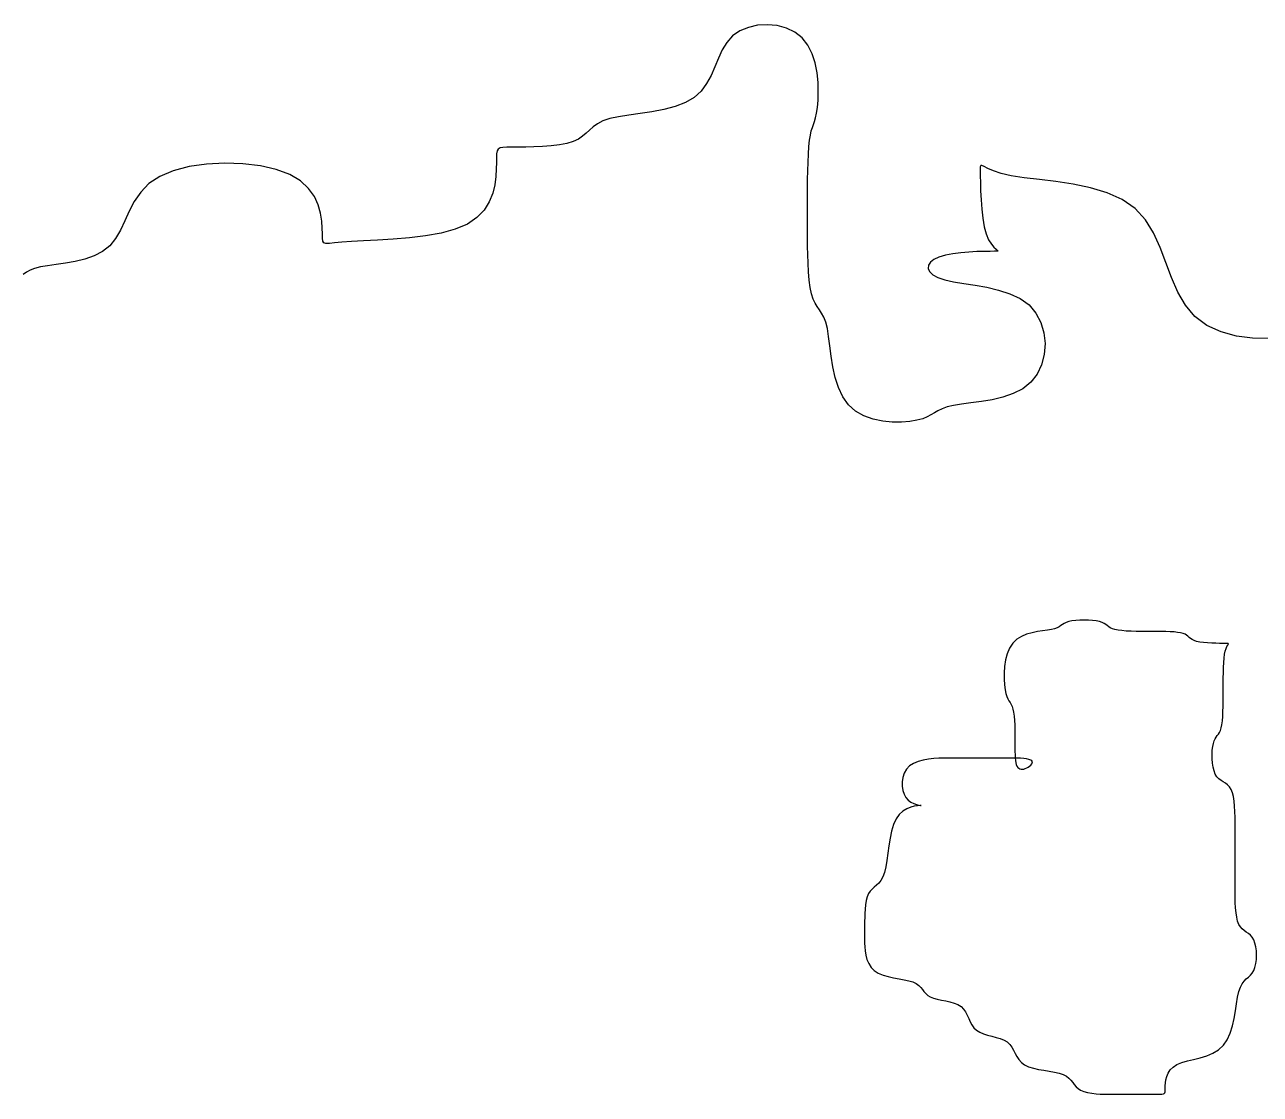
# Model space of a CAD drawing. Header units: inches. Extents: x 7658 to 73799, y 48 to 40262.
# Drawn here: x 49684 to 50217, y 2230 to 2692 of the extents above; entities that cross this region are included whole.
import ezdxf

# ---------------------------------------------------------------- set-up
doc = ezdxf.new("R2010")
doc.units = ezdxf.units.IN

# ---------------------------------------------------------------- blocks, each defined once
blk = doc.blocks.new('A$C041A49A9')
at = {"linetype": 'Continuous'}
for p, q in [((0.85953, 1.64228), (0.85587, 1.64073)), ((0.86354, 1.64318), (0.85953, 1.64228)), ((0.86772, 1.64343), (0.86354, 1.64318)), ((0.87191, 1.64302), (0.86772, 1.64343)), ((0.87592, 1.64193), (0.87191, 1.64302)), ((0.85274, 1.63856), (0.85025, 1.63578)), ((0.85587, 1.64073), (0.85274, 1.63856)), ((0.87957, 1.64016), (0.87592, 1.64193)), ((0.8827, 1.6377), (0.87957, 1.64016)), ((0.88517, 1.63457), (0.8827, 1.6377)), ((0.84827, 1.63254), (0.8466, 1.62899)), ((0.85025, 1.63578), (0.84827, 1.63254)), ((0.88702, 1.63092), (0.88517, 1.63457)), ((0.8466, 1.62899), (0.84505, 1.62528)), ((0.88832, 1.62691), (0.88702, 1.63092)), ((0.88915, 1.62272), (0.88832, 1.62691)), ((0.84342, 1.62158), (0.84153, 1.61802)), ((0.84505, 1.62528), (0.84342, 1.62158)), ((0.88959, 1.61854), (0.88915, 1.62272)), ((0.84153, 1.61802), (0.83917, 1.61478)), ((0.88972, 1.61453), (0.88959, 1.61854)), ((0.83615, 1.61201), (0.83235, 1.60981)), ((0.83917, 1.61478), (0.83615, 1.61201)), ((0.88934, 1.60774), (0.88961, 1.61087)), ((0.88961, 1.61087), (0.88972, 1.61453)), ((0.81286, 1.60512), (0.80799, 1.60444)), ((0.81795, 1.60589), (0.81286, 1.60512)), ((0.82303, 1.60686), (0.81795, 1.60589)), ((0.8279, 1.60813), (0.82303, 1.60686)), ((0.83235, 1.60981), (0.8279, 1.60813)), ((0.88857, 1.60331), (0.88898, 1.60526)), ((0.88898, 1.60526), (0.88934, 1.60774)), ((0.79251, 1.59935), (0.79095, 1.59798)), ((0.79438, 1.60067), (0.79251, 1.59935)), ((0.79672, 1.60188), (0.79438, 1.60067)), ((0.79974, 1.60291), (0.79672, 1.60188)), ((0.80355, 1.60373), (0.79974, 1.60291)), ((0.80799, 1.60444), (0.80355, 1.60373)), ((0.88716, 1.59903), (0.88763, 1.60036)), ((0.88763, 1.60036), (0.88811, 1.60173)), ((0.88811, 1.60173), (0.88857, 1.60331)), ((0.78621, 1.59408), (0.784, 1.59305)), ((0.78798, 1.59528), (0.78621, 1.59408)), ((0.7895, 1.5966), (0.78798, 1.59528)), ((0.79095, 1.59798), (0.7895, 1.5966)), ((0.88593, 1.59362), (0.88628, 1.59582)), ((0.88628, 1.59582), (0.8867, 1.59757)), ((0.8867, 1.59757), (0.88716, 1.59903)), ((0.75117, 1.58896), (0.75092, 1.58778)), ((0.75165, 1.58975), (0.75117, 1.58896)), ((0.75244, 1.59023), (0.75165, 1.58975)), ((0.75362, 1.59048), (0.75244, 1.59023)), ((0.75527, 1.59057), (0.75362, 1.59048)), ((0.75746, 1.59058), (0.75527, 1.59057)), ((0.76023, 1.59059), (0.75746, 1.59058)), ((0.76347, 1.59062), (0.76023, 1.59059)), ((0.76702, 1.59071), (0.76347, 1.59062)), ((0.77073, 1.59089), (0.76702, 1.59071)), ((0.77444, 1.59118), (0.77073, 1.59089)), ((0.77799, 1.59162), (0.77444, 1.59118)), ((0.78123, 1.59223), (0.77799, 1.59162)), ((0.784, 1.59305), (0.78123, 1.59223)), ((0.88543, 1.5876), (0.88565, 1.59084)), ((0.88565, 1.59084), (0.88593, 1.59362)), ((0.63363, 1.5837), (0.62579, 1.58328)), ((0.64147, 1.58345), (0.63363, 1.5837)), ((0.64898, 1.58254), (0.64147, 1.58345)), ((0.75082, 1.58394), (0.75079, 1.58117)), ((0.75083, 1.58613), (0.75082, 1.58394)), ((0.75092, 1.58778), (0.75083, 1.58613)), ((0.88518, 1.58034), (0.88528, 1.58405)), ((0.88528, 1.58405), (0.88543, 1.5876)), ((0.61143, 1.58043), (0.60557, 1.57797)), ((0.61828, 1.5822), (0.61143, 1.58043)), ((0.62579, 1.58328), (0.61828, 1.5822)), ((0.65583, 1.581), (0.64898, 1.58254)), ((0.6617, 1.57882), (0.65583, 1.581)), ((0.66633, 1.57605), (0.6617, 1.57882)), ((0.75079, 1.58117), (0.75062, 1.57793)), ((0.88512, 1.57663), (0.88518, 1.58034)), ((0.95962, 1.58207), (0.9596, 1.58063)), ((0.9596, 1.58063), (0.9596, 1.57831)), ((0.9596, 1.57831), (0.95964, 1.57526)), ((0.9598, 1.58272), (0.95962, 1.58207)), ((0.9603, 1.58273), (0.9598, 1.58272)), ((0.96127, 1.58225), (0.9603, 1.58273)), ((0.96286, 1.58141), (0.96127, 1.58225)), ((0.96524, 1.58037), (0.96286, 1.58141)), ((0.96855, 1.57927), (0.96524, 1.58037)), ((0.97296, 1.57825), (0.96855, 1.57927)), ((0.97855, 1.57742), (0.97296, 1.57825)), ((0.60092, 1.57484), (0.59734, 1.57118)), ((0.60557, 1.57797), (0.60092, 1.57484)), ((0.66981, 1.57282), (0.66633, 1.57605)), ((0.6723, 1.5693), (0.66981, 1.57282)), ((0.75016, 1.57438), (0.74925, 1.57067)), ((0.75062, 1.57793), (0.75016, 1.57438)), ((0.88508, 1.56984), (0.88509, 1.57308)), ((0.88509, 1.57308), (0.88512, 1.57663)), ((0.95964, 1.57526), (0.95973, 1.57169)), ((0.98508, 1.57665), (0.97855, 1.57742)), ((0.99223, 1.57578), (0.98508, 1.57665)), ((0.9997, 1.57464), (0.99223, 1.57578)), ((1.00717, 1.57307), (0.9997, 1.57464)), ((1.01432, 1.57091), (1.00717, 1.57307)), ((0.59734, 1.57118), (0.59456, 1.56717)), ((0.67397, 1.56566), (0.6723, 1.5693)), ((0.74925, 1.57067), (0.74776, 1.56696)), ((0.88507, 1.56707), (0.88508, 1.56984)), ((0.95973, 1.57169), (0.95992, 1.5678)), ((0.95992, 1.5678), (0.96022, 1.5638)), ((1.02085, 1.56798), (1.01432, 1.57091)), ((1.02644, 1.56413), (1.02085, 1.56798)), ((0.59235, 1.56299), (0.59045, 1.55881)), ((0.59456, 1.56717), (0.59235, 1.56299)), ((0.67499, 1.56205), (0.67397, 1.56566)), ((0.67551, 1.55865), (0.67499, 1.56205)), ((0.74554, 1.56341), (0.74243, 1.56017)), ((0.74776, 1.56696), (0.74554, 1.56341)), ((0.88507, 1.56486), (0.88507, 1.56707)), ((0.88507, 1.56313), (0.88507, 1.56486)), ((0.88507, 1.5617), (0.88507, 1.56313)), ((0.96022, 1.5638), (0.96068, 1.55988)), ((1.03088, 1.55925), (1.02644, 1.56413)), ((0.59045, 1.55881), (0.58859, 1.5548)), ((0.6757, 1.55562), (0.67551, 1.55865)), ((0.7383, 1.5574), (0.73307, 1.5552)), ((0.74243, 1.56017), (0.7383, 1.5574)), ((0.88507, 1.56043), (0.88507, 1.5617)), ((0.88507, 1.55916), (0.88507, 1.56043)), ((0.88507, 1.55773), (0.88507, 1.55916)), ((0.88507, 1.556), (0.88507, 1.55773)), ((0.96068, 1.55988), (0.96131, 1.55625)), ((1.03436, 1.55356), (1.03088, 1.55925)), ((0.58859, 1.5548), (0.58654, 1.55114)), ((0.67573, 1.55313), (0.6757, 1.55562)), ((0.67575, 1.55129), (0.67573, 1.55313)), ((0.71327, 1.55148), (0.70628, 1.5509)), ((0.72026, 1.55233), (0.71327, 1.55148)), ((0.72696, 1.55354), (0.72026, 1.55233)), ((0.73307, 1.5552), (0.72696, 1.55354)), ((0.88507, 1.55379), (0.88507, 1.556)), ((0.88508, 1.55102), (0.88507, 1.55379)), ((0.96131, 1.55625), (0.96216, 1.55313)), ((0.96216, 1.55313), (0.96321, 1.55066)), ((1.0372, 1.54732), (1.03436, 1.55356)), ((0.58404, 1.54801), (0.58091, 1.54553)), ((0.58654, 1.55114), (0.58404, 1.54801)), ((0.67592, 1.55006), (0.67575, 1.55129)), ((0.67639, 1.54934), (0.67592, 1.55006)), ((0.67729, 1.54903), (0.67639, 1.54934)), ((0.67878, 1.54902), (0.67729, 1.54903)), ((0.68101, 1.54924), (0.67878, 1.54902)), ((0.68411, 1.54956), (0.68101, 1.54924)), ((0.68824, 1.5499), (0.68411, 1.54956)), ((0.69347, 1.5502), (0.68824, 1.5499)), ((0.69958, 1.5505), (0.69347, 1.5502)), ((0.70628, 1.5509), (0.69958, 1.5505)), ((0.8851, 1.54778), (0.88508, 1.55102)), ((0.88516, 1.54423), (0.8851, 1.54778)), ((0.96321, 1.55066), (0.96437, 1.5488)), ((0.96437, 1.5488), (0.9655, 1.54747)), ((0.9655, 1.54747), (0.96645, 1.54657)), ((0.96645, 1.54657), (0.96709, 1.54603)), ((0.96709, 1.54603), (0.96728, 1.54576)), ((1.03969, 1.5408), (1.0372, 1.54732)), ((0.56906, 1.54125), (0.56488, 1.54052)), ((0.57325, 1.54226), (0.56906, 1.54125)), ((0.57726, 1.54365), (0.57325, 1.54226)), ((0.58091, 1.54553), (0.57726, 1.54365)), ((0.88529, 1.54052), (0.88516, 1.54423)), ((0.93808, 1.54094), (0.93723, 1.53962)), ((0.9396, 1.54214), (0.93808, 1.54094)), ((0.94177, 1.54317), (0.9396, 1.54214)), ((0.94454, 1.54399), (0.94177, 1.54317)), ((0.94775, 1.5446), (0.94454, 1.54399)), ((0.9512, 1.54504), (0.94775, 1.5446)), ((0.95473, 1.54533), (0.9512, 1.54504)), ((0.95813, 1.54551), (0.95473, 1.54533)), ((0.96122, 1.5456), (0.95813, 1.54551)), ((0.96383, 1.54563), (0.96122, 1.5456)), ((0.96576, 1.54564), (0.96383, 1.54563)), ((0.96688, 1.54565), (0.96576, 1.54564)), ((0.96728, 1.54576), (0.96688, 1.54565)), ((1.04213, 1.53429), (1.03969, 1.5408)), ((0.54803, 1.53658), (0.54659, 1.53568)), ((0.54964, 1.53745), (0.54803, 1.53658)), ((0.5516, 1.53823), (0.54964, 1.53745)), ((0.55408, 1.53891), (0.5516, 1.53823)), ((0.55721, 1.53945), (0.55408, 1.53891)), ((0.56087, 1.53995), (0.55721, 1.53945)), ((0.56488, 1.54052), (0.56087, 1.53995)), ((0.88549, 1.53681), (0.88529, 1.54052)), ((0.88579, 1.53326), (0.88549, 1.53681)), ((0.93723, 1.53962), (0.9371, 1.53824)), ((0.9371, 1.53824), (0.93771, 1.53687)), ((0.93771, 1.53687), (0.93908, 1.53555)), ((0.93908, 1.53555), (0.94124, 1.53434)), ((0.88622, 1.53002), (0.88579, 1.53326)), ((0.88678, 1.52724), (0.88622, 1.53002)), ((0.94124, 1.53434), (0.94424, 1.53331)), ((0.94424, 1.53331), (0.94804, 1.53248)), ((0.94804, 1.53248), (0.95249, 1.53176)), ((0.95249, 1.53176), (0.95736, 1.53101)), ((0.95736, 1.53101), (0.96244, 1.53011)), ((0.96244, 1.53011), (0.96752, 1.52894)), ((1.04484, 1.52805), (1.04213, 1.53429)), ((0.88749, 1.52504), (0.88678, 1.52724)), ((0.88833, 1.52328), (0.88749, 1.52504)), ((0.96752, 1.52894), (0.9724, 1.52737)), ((0.9724, 1.52737), (0.97684, 1.52526)), ((0.97684, 1.52526), (0.98064, 1.5225)), ((1.0481, 1.52235), (1.04484, 1.52805)), ((0.88924, 1.52179), (0.88833, 1.52328)), ((0.89019, 1.5204), (0.88924, 1.52179)), ((0.89115, 1.51894), (0.89019, 1.5204)), ((0.98064, 1.5225), (0.98363, 1.51902)), ((1.05223, 1.51748), (1.0481, 1.52235)), ((0.89206, 1.51723), (0.89115, 1.51894)), ((0.89289, 1.51509), (0.89206, 1.51723)), ((0.89361, 1.51236), (0.89289, 1.51509)), ((0.98363, 1.51902), (0.98578, 1.51494)), ((0.98578, 1.51494), (0.98708, 1.51048)), ((1.05742, 1.51364), (1.05223, 1.51748)), ((0.89418, 1.50891), (0.89361, 1.51236)), ((0.89471, 1.50488), (0.89418, 1.50891)), ((0.98708, 1.51048), (0.98757, 1.50581)), ((1.06348, 1.51084), (1.05742, 1.51364)), ((1.07013, 1.50901), (1.06348, 1.51084)), ((1.07707, 1.5081), (1.07013, 1.50901)), ((0.89529, 1.50047), (0.89471, 1.50488)), ((0.98757, 1.50581), (0.98723, 1.50115)), ((1.08401, 1.50805), (1.07707, 1.5081)), ((0.89602, 1.49586), (0.89529, 1.50047)), ((0.98723, 1.50115), (0.98608, 1.49669)), ((0.89703, 1.49125), (0.89602, 1.49586)), ((0.98608, 1.49669), (0.98414, 1.49261)), ((0.89841, 1.48684), (0.89703, 1.49125)), ((0.9814, 1.48913), (0.97792, 1.48637)), ((0.98414, 1.49261), (0.9814, 1.48913)), ((0.90026, 1.48281), (0.89841, 1.48684)), ((0.90271, 1.47936), (0.90026, 1.48281)), ((0.96938, 1.48274), (0.96472, 1.48162)), ((0.97384, 1.48428), (0.96938, 1.48274)), ((0.97792, 1.48637), (0.97384, 1.48428)), ((0.9058, 1.47664), (0.90271, 1.47936)), ((0.94133, 1.47685), (0.9398, 1.47595)), ((0.94309, 1.47771), (0.94133, 1.47685)), ((0.94526, 1.4785), (0.94309, 1.47771)), ((0.94803, 1.47917), (0.94526, 1.4785)), ((0.95152, 1.47972), (0.94803, 1.47917)), ((0.95559, 1.48023), (0.95152, 1.47972)), ((0.96006, 1.48083), (0.95559, 1.48023)), ((0.96472, 1.48162), (0.96006, 1.48083)), ((0.90941, 1.47462), (0.9058, 1.47664)), ((0.91337, 1.47321), (0.90941, 1.47462)), ((0.9175, 1.47234), (0.91337, 1.47321)), ((0.92163, 1.47194), (0.9175, 1.47234)), ((0.92559, 1.47192), (0.92163, 1.47194)), ((0.9292, 1.47221), (0.92559, 1.47192)), ((0.93229, 1.47272), (0.9292, 1.47221)), ((0.93475, 1.4734), (0.93229, 1.47272)), ((0.9367, 1.47418), (0.93475, 1.4734)), ((0.93832, 1.47505), (0.9367, 1.47418)), ((0.9398, 1.47595), (0.93832, 1.47505)), ((0.99916, 1.38615), (0.99777, 1.38587)), ((1.00078, 1.38635), (0.99916, 1.38615)), ((1.00256, 1.38647), (1.00078, 1.38635)), ((1.00441, 1.38651), (1.00256, 1.38647)), ((1.00626, 1.38647), (1.00441, 1.38651)), ((1.00804, 1.38635), (1.00626, 1.38647)), ((1.00966, 1.38615), (1.00804, 1.38635)), ((1.01105, 1.38587), (1.00966, 1.38615)), ((0.98194, 1.38108), (0.97961, 1.38042)), ((0.98427, 1.38154), (0.98194, 1.38108)), ((0.9865, 1.38188), (0.98427, 1.38154)), ((0.98854, 1.38216), (0.9865, 1.38188)), ((0.99028, 1.38245), (0.98854, 1.38216)), ((0.99167, 1.38281), (0.99028, 1.38245)), ((0.99275, 1.38323), (0.99167, 1.38281)), ((0.99361, 1.38368), (0.99275, 1.38323)), ((0.99435, 1.38416), (0.99361, 1.38368)), ((0.99505, 1.38464), (0.99435, 1.38416)), ((0.99579, 1.38509), (0.99505, 1.38464)), ((0.99667, 1.38551), (0.99579, 1.38509)), ((0.99777, 1.38587), (0.99667, 1.38551)), ((1.01215, 1.38551), (1.01105, 1.38587)), ((1.01302, 1.38509), (1.01215, 1.38551)), ((1.01373, 1.38464), (1.01302, 1.38509)), ((1.01437, 1.38416), (1.01373, 1.38464)), ((1.015, 1.38368), (1.01437, 1.38416)), ((1.01571, 1.38323), (1.015, 1.38368)), ((1.01658, 1.38281), (1.01571, 1.38323)), ((1.01768, 1.38245), (1.01658, 1.38281)), ((1.01908, 1.38217), (1.01768, 1.38245)), ((1.02073, 1.38196), (1.01908, 1.38217)), ((1.0226, 1.38181), (1.02073, 1.38196)), ((1.02464, 1.38171), (1.0226, 1.38181)), ((1.0268, 1.38164), (1.02464, 1.38171)), ((1.02903, 1.38161), (1.0268, 1.38164)), ((1.03129, 1.3816), (1.02903, 1.38161)), ((1.03352, 1.3816), (1.03129, 1.3816)), ((1.03568, 1.3816), (1.03352, 1.3816)), ((1.03776, 1.38159), (1.03568, 1.3816)), ((1.03972, 1.38155), (1.03776, 1.38159)), ((1.04154, 1.38149), (1.03972, 1.38155)), ((1.04321, 1.38139), (1.04154, 1.38149)), ((1.0447, 1.38124), (1.04321, 1.38139)), ((1.046, 1.38103), (1.0447, 1.38124)), ((1.04708, 1.38075), (1.046, 1.38103)), ((1.04793, 1.38039), (1.04708, 1.38075)), ((0.9736, 1.37657), (0.97222, 1.37447)), ((0.97534, 1.37823), (0.9736, 1.37657)), ((0.97738, 1.37949), (0.97534, 1.37823)), ((0.97961, 1.38042), (0.97738, 1.37949)), ((1.04861, 1.37997), (1.04793, 1.38039)), ((1.04919, 1.37952), (1.04861, 1.37997)), ((1.04973, 1.37904), (1.04919, 1.37952)), ((1.05031, 1.37856), (1.04973, 1.37904)), ((1.051, 1.37811), (1.05031, 1.37856)), ((1.05185, 1.37769), (1.051, 1.37811)), ((1.05295, 1.37733), (1.05185, 1.37769)), ((1.05434, 1.37705), (1.05295, 1.37733)), ((1.05595, 1.37684), (1.05434, 1.37705)), ((1.05769, 1.37669), (1.05595, 1.37684)), ((1.05948, 1.37659), (1.05769, 1.37669)), ((1.06124, 1.37652), (1.05948, 1.37659)), ((1.06286, 1.37649), (1.06124, 1.37652)), ((1.06427, 1.37648), (1.06286, 1.37649)), ((1.06538, 1.37648), (1.06427, 1.37648)), ((1.06611, 1.37647), (1.06538, 1.37648)), ((1.066, 1.37508), (1.06634, 1.37567)), ((1.06652, 1.37643), (1.06611, 1.37647)), ((1.06634, 1.37567), (1.06657, 1.37606)), ((1.06665, 1.3763), (1.06652, 1.37643)), ((1.06657, 1.37606), (1.06665, 1.3763)), ((0.9712, 1.37202), (0.97049, 1.36933)), ((0.97222, 1.37447), (0.9712, 1.37202)), ((1.06464, 1.3682), (1.06479, 1.3701)), ((1.06479, 1.3701), (1.065, 1.37177)), ((1.065, 1.37177), (1.06528, 1.37316)), ((1.06528, 1.37316), (1.06563, 1.37426)), ((1.06563, 1.37426), (1.066, 1.37508)), ((0.97005, 1.36652), (0.96985, 1.36372)), ((0.97049, 1.36933), (0.97005, 1.36652)), ((1.06447, 1.36386), (1.06453, 1.36611)), ((1.06453, 1.36611), (1.06464, 1.3682)), ((0.96985, 1.36372), (0.96985, 1.36103)), ((0.96985, 1.36103), (0.97, 1.35857)), ((1.06443, 1.35905), (1.06444, 1.36149)), ((1.06444, 1.36149), (1.06447, 1.36386)), ((0.97, 1.35857), (0.97028, 1.35647)), ((0.97028, 1.35647), (0.97063, 1.35481)), ((0.97063, 1.35481), (0.97105, 1.35352)), ((1.06443, 1.35657), (1.06443, 1.35905)), ((1.06443, 1.35409), (1.06443, 1.35657)), ((0.97105, 1.35352), (0.97151, 1.3525)), ((0.97151, 1.3525), (0.97198, 1.35166)), ((0.97198, 1.35166), (0.97246, 1.3509)), ((0.97246, 1.3509), (0.97292, 1.35013)), ((0.97292, 1.35013), (0.97333, 1.34923)), ((0.97333, 1.34923), (0.97369, 1.34813)), ((1.06432, 1.34703), (1.06438, 1.34928)), ((1.06438, 1.34928), (1.06441, 1.35164)), ((1.06441, 1.35164), (1.06443, 1.35409)), ((0.97369, 1.34813), (0.97397, 1.34674)), ((0.97397, 1.34674), (0.97418, 1.3451)), ((0.97418, 1.3451), (0.97434, 1.34326)), ((1.06407, 1.34303), (1.06422, 1.34493)), ((1.06422, 1.34493), (1.06432, 1.34703)), ((0.97434, 1.34326), (0.97444, 1.34129)), ((0.97444, 1.34129), (0.9745, 1.33924)), ((0.9745, 1.33924), (0.97453, 1.33718)), ((1.0628, 1.338), (1.06322, 1.33887)), ((1.06322, 1.33887), (1.06357, 1.33998)), ((1.06357, 1.33998), (1.06386, 1.34137)), ((1.06386, 1.34137), (1.06407, 1.34303)), ((0.97453, 1.33718), (0.97454, 1.33516)), ((0.97454, 1.33516), (0.97454, 1.33324)), ((0.97454, 1.33324), (0.97455, 1.33147)), ((1.05988, 1.33195), (1.06016, 1.33334)), ((1.06016, 1.33334), (1.06052, 1.33444)), ((1.06052, 1.33444), (1.06093, 1.33531)), ((1.06093, 1.33531), (1.06139, 1.33602)), ((1.06139, 1.33602), (1.06187, 1.33666)), ((1.06187, 1.33666), (1.06234, 1.33729)), ((1.06234, 1.33729), (1.0628, 1.338)), ((0.97455, 1.33147), (0.97456, 1.32986)), ((0.97456, 1.32986), (0.97459, 1.32841)), ((0.97459, 1.32841), (0.97465, 1.32712)), ((1.05961, 1.32855), (1.05969, 1.33033)), ((1.05963, 1.3267), (1.05961, 1.32855)), ((1.05969, 1.33033), (1.05988, 1.33195)), ((0.92779, 1.32215), (0.92681, 1.32048)), ((0.92913, 1.32357), (0.92779, 1.32215)), ((0.93083, 1.3247), (0.92913, 1.32357)), ((0.93282, 1.32555), (0.93083, 1.3247)), ((0.93501, 1.32615), (0.93282, 1.32555)), ((0.93728, 1.32656), (0.93501, 1.32615)), ((0.93956, 1.32681), (0.93728, 1.32656)), ((0.94174, 1.32693), (0.93956, 1.32681)), ((0.94373, 1.32698), (0.94174, 1.32693)), ((0.94544, 1.32699), (0.94373, 1.32698)), ((0.94679, 1.32699), (0.94544, 1.32699)), ((0.94785, 1.32699), (0.94679, 1.32699)), ((0.94869, 1.32699), (0.94785, 1.32699)), ((0.94942, 1.32699), (0.94869, 1.32699)), ((0.95011, 1.32699), (0.94942, 1.32699)), ((0.95085, 1.32699), (0.95011, 1.32699)), ((0.95173, 1.32699), (0.95085, 1.32699)), ((0.95283, 1.32699), (0.95173, 1.32699)), ((0.95422, 1.32699), (0.95283, 1.32699)), ((0.95584, 1.32699), (0.95422, 1.32699)), ((0.95762, 1.32699), (0.95584, 1.32699)), ((0.95947, 1.32699), (0.95762, 1.32699)), ((0.96132, 1.32699), (0.95947, 1.32699)), ((0.9631, 1.32699), (0.96132, 1.32699)), ((0.96472, 1.32699), (0.9631, 1.32699)), ((0.96611, 1.32699), (0.96472, 1.32699)), ((0.96721, 1.32699), (0.96611, 1.32699)), ((0.96806, 1.32699), (0.96721, 1.32699)), ((0.96875, 1.32699), (0.96806, 1.32699)), ((0.96933, 1.32699), (0.96875, 1.32699)), ((0.96987, 1.32699), (0.96933, 1.32699)), ((0.97045, 1.32699), (0.96987, 1.32699)), ((0.97113, 1.32699), (0.97045, 1.32699)), ((0.97198, 1.32699), (0.97113, 1.32699)), ((0.97305, 1.32698), (0.97198, 1.32699)), ((0.97429, 1.32697), (0.97305, 1.32698)), ((0.97563, 1.32694), (0.97429, 1.32697)), ((0.97465, 1.32712), (0.97475, 1.32598)), ((0.97475, 1.32598), (0.9749, 1.32499)), ((0.9749, 1.32499), (0.97512, 1.32416)), ((0.97512, 1.32416), (0.9754, 1.32348)), ((0.9754, 1.32348), (0.97576, 1.32295)), ((0.977, 1.32688), (0.97563, 1.32694)), ((0.97576, 1.32295), (0.97618, 1.32256)), ((0.97618, 1.32256), (0.97667, 1.3223)), ((0.97667, 1.3223), (0.97721, 1.32217)), ((0.97833, 1.32678), (0.977, 1.32688)), ((0.97721, 1.32217), (0.97779, 1.32216)), ((0.97779, 1.32216), (0.9784, 1.32225)), ((0.97954, 1.32663), (0.97833, 1.32678)), ((0.9784, 1.32225), (0.97903, 1.32244)), ((0.97903, 1.32244), (0.97966, 1.32272)), ((0.98058, 1.32641), (0.97954, 1.32663)), ((0.97966, 1.32272), (0.9803, 1.32308)), ((0.9803, 1.32308), (0.98089, 1.32349)), ((0.98137, 1.32613), (0.98058, 1.32641)), ((0.98089, 1.32349), (0.9814, 1.32395)), ((0.98186, 1.32578), (0.98137, 1.32613)), ((0.9814, 1.32395), (0.9818, 1.32443)), ((0.9818, 1.32443), (0.98203, 1.3249)), ((0.98206, 1.32536), (0.98186, 1.32578)), ((0.98203, 1.3249), (0.98206, 1.32536)), ((1.05977, 1.32485), (1.05963, 1.3267)), ((1.06004, 1.32307), (1.05977, 1.32485)), ((1.06045, 1.32145), (1.06004, 1.32307)), ((0.92618, 1.31865), (0.92587, 1.31674)), ((0.92681, 1.32048), (0.92618, 1.31865)), ((1.06101, 1.32006), (1.06045, 1.32145)), ((1.06173, 1.31896), (1.06101, 1.32006)), ((1.06256, 1.31809), (1.06173, 1.31896)), ((1.06347, 1.31738), (1.06256, 1.31809)), ((1.06443, 1.31674), (1.06347, 1.31738)), ((0.92587, 1.31674), (0.92587, 1.31484)), ((0.92587, 1.31484), (0.92616, 1.31301)), ((0.92616, 1.31301), (0.92671, 1.31134)), ((1.06538, 1.31611), (1.06443, 1.31674)), ((1.06629, 1.3154), (1.06538, 1.31611)), ((1.06713, 1.31453), (1.06629, 1.3154)), ((1.06784, 1.31343), (1.06713, 1.31453)), ((1.0684, 1.31203), (1.06784, 1.31343)), ((1.06883, 1.31035), (1.0684, 1.31203)), ((0.92671, 1.31134), (0.92752, 1.30992)), ((0.92752, 1.30992), (0.92854, 1.30879)), ((0.92854, 1.30879), (0.9297, 1.30794)), ((0.93114, 1.3062), (0.92958, 1.30578)), ((0.9297, 1.30794), (0.9309, 1.30734)), ((0.9309, 1.30734), (0.93203, 1.30693)), ((0.93248, 1.30641), (0.93114, 1.3062)), ((0.93203, 1.30693), (0.93301, 1.30668)), ((0.93349, 1.30649), (0.93248, 1.30641)), ((0.93301, 1.30668), (0.93374, 1.30656)), ((0.93406, 1.3065), (0.93349, 1.30649)), ((0.93374, 1.30656), (0.93412, 1.30651)), ((0.93412, 1.30651), (0.93406, 1.3065)), ((1.06913, 1.30842), (1.06883, 1.31035)), ((1.06933, 1.30627), (1.06913, 1.30842)), ((1.06946, 1.30392), (1.06933, 1.30627)), ((0.92463, 1.30263), (0.92325, 1.30072)), ((0.92622, 1.30406), (0.92463, 1.30263)), ((0.9279, 1.30509), (0.92622, 1.30406)), ((0.92958, 1.30578), (0.9279, 1.30509)), ((1.06952, 1.3014), (1.06946, 1.30392)), ((1.06954, 1.29874), (1.06952, 1.3014)), ((0.92131, 1.29548), (0.92065, 1.29238)), ((0.92215, 1.2983), (0.92131, 1.29548)), ((0.92325, 1.30072), (0.92215, 1.2983)), ((1.06955, 1.29598), (1.06954, 1.29874)), ((1.06955, 1.29313), (1.06955, 1.29598)), ((0.92065, 1.29238), (0.92013, 1.28915)), ((1.06955, 1.29023), (1.06955, 1.29313)), ((1.06955, 1.28728), (1.06955, 1.29023)), ((0.91969, 1.28592), (0.91926, 1.28283)), ((0.92013, 1.28915), (0.91969, 1.28592)), ((1.06955, 1.28432), (1.06955, 1.28728)), ((0.9188, 1.28), (0.91823, 1.27759)), ((0.91926, 1.28283), (0.9188, 1.28)), ((1.06955, 1.28135), (1.06955, 1.28432)), ((1.06955, 1.27841), (1.06955, 1.28135)), ((0.91668, 1.27419), (0.91577, 1.27304)), ((0.91751, 1.27567), (0.91668, 1.27419)), ((0.91823, 1.27759), (0.91751, 1.27567)), ((1.06955, 1.2755), (1.06955, 1.27841)), ((1.06955, 1.27266), (1.06955, 1.2755)), ((0.91211, 1.26959), (0.9114, 1.26848)), ((0.91295, 1.27049), (0.91211, 1.26959)), ((0.91386, 1.2713), (0.91295, 1.27049)), ((0.91481, 1.27211), (0.91386, 1.2713)), ((0.91577, 1.27304), (0.91481, 1.27211)), ((1.06955, 1.26989), (1.06955, 1.27266)), ((1.06957, 1.26724), (1.06955, 1.26989)), ((0.91011, 1.2637), (0.90991, 1.26185)), ((0.91041, 1.26548), (0.91011, 1.2637)), ((0.91084, 1.2671), (0.91041, 1.26548)), ((0.9114, 1.26848), (0.91084, 1.2671)), ((1.06963, 1.26472), (1.06957, 1.26724)), ((1.06975, 1.26237), (1.06963, 1.26472)), ((0.90972, 1.25822), (0.9097, 1.2566)), ((0.90978, 1.25999), (0.90972, 1.25822)), ((0.90991, 1.26185), (0.90978, 1.25999)), ((1.06994, 1.26021), (1.06975, 1.26237)), ((1.07023, 1.25828), (1.06994, 1.26021)), ((1.07063, 1.2566), (1.07023, 1.25828)), ((0.9097, 1.2566), (0.90969, 1.25521)), ((0.90969, 1.25521), (0.90969, 1.25411)), ((0.90969, 1.25411), (0.90969, 1.25324)), ((0.90969, 1.25324), (0.90969, 1.25253)), ((1.07116, 1.25521), (1.07063, 1.2566)), ((1.07183, 1.25411), (1.07116, 1.25521)), ((1.07262, 1.25324), (1.07183, 1.25411)), ((1.07348, 1.25253), (1.07262, 1.25324)), ((0.90969, 1.25253), (0.90969, 1.25189)), ((0.90969, 1.25189), (0.90969, 1.25126)), ((0.90969, 1.25126), (0.90969, 1.25054)), ((0.90969, 1.25054), (0.90969, 1.24967)), ((0.90969, 1.24967), (0.90969, 1.24857)), ((0.90969, 1.24857), (0.9097, 1.24718)), ((1.07438, 1.25189), (1.07348, 1.25253)), ((1.07528, 1.25126), (1.07438, 1.25189)), ((1.07615, 1.25054), (1.07528, 1.25126)), ((1.07693, 1.24967), (1.07615, 1.25054)), ((1.07761, 1.24857), (1.07693, 1.24967)), ((1.07813, 1.24718), (1.07761, 1.24857)), ((0.9097, 1.24718), (0.90976, 1.24556)), ((0.90976, 1.24556), (0.90991, 1.24379)), ((0.90991, 1.24379), (0.91021, 1.24193)), ((1.07851, 1.24556), (1.07813, 1.24718)), ((1.07874, 1.24379), (1.07851, 1.24556)), ((1.07881, 1.24193), (1.07874, 1.24379)), ((0.91021, 1.24193), (0.91071, 1.24008)), ((0.91071, 1.24008), (0.91145, 1.2383)), ((0.91145, 1.2383), (0.91249, 1.23668)), ((1.07813, 1.23668), (1.07851, 1.2383)), ((1.07851, 1.2383), (1.07874, 1.24008)), ((1.07874, 1.24008), (1.07881, 1.24193)), ((0.91249, 1.23668), (0.91386, 1.2353)), ((0.91386, 1.2353), (0.91561, 1.2342)), ((0.91561, 1.2342), (0.91765, 1.23335)), ((0.91765, 1.23335), (0.91988, 1.2327)), ((0.91988, 1.2327), (0.92221, 1.23219)), ((0.92221, 1.23219), (0.92454, 1.23176)), ((0.92454, 1.23176), (0.92677, 1.23135)), ((1.07348, 1.23074), (1.07438, 1.23167)), ((1.07438, 1.23167), (1.07528, 1.23248)), ((1.07528, 1.23248), (1.07615, 1.23329)), ((1.07615, 1.23329), (1.07693, 1.23419)), ((1.07693, 1.23419), (1.07761, 1.2353)), ((1.07761, 1.2353), (1.07813, 1.23668)), ((0.92677, 1.23135), (0.92881, 1.23091)), ((0.92881, 1.23091), (0.93055, 1.23037)), ((0.93055, 1.23037), (0.93194, 1.22969)), ((0.93194, 1.22969), (0.93302, 1.22891)), ((0.93302, 1.22891), (0.93388, 1.22804)), ((0.93388, 1.22804), (0.93462, 1.22714)), ((0.93462, 1.22714), (0.93531, 1.22624)), ((0.93531, 1.22624), (0.93606, 1.22538)), ((1.07062, 1.22378), (1.07116, 1.2262)), ((1.07116, 1.2262), (1.07183, 1.22811)), ((1.07183, 1.22811), (1.07262, 1.22959)), ((1.07262, 1.22959), (1.07348, 1.23074)), ((0.93606, 1.22538), (0.93694, 1.22459)), ((0.93694, 1.22459), (0.93804, 1.22392)), ((0.93804, 1.22392), (0.93943, 1.22338)), ((0.93943, 1.22338), (0.94105, 1.22295)), ((0.94105, 1.22295), (0.94283, 1.22257)), ((0.94283, 1.22257), (0.94468, 1.22219)), ((0.94468, 1.22219), (0.94653, 1.22177)), ((0.94653, 1.22177), (0.94831, 1.22125)), ((0.94831, 1.22125), (0.94993, 1.2206)), ((1.06968, 1.21786), (1.07015, 1.22095)), ((1.07015, 1.22095), (1.07062, 1.22378)), ((0.94993, 1.2206), (0.95132, 1.21975)), ((0.95132, 1.21975), (0.95242, 1.21868)), ((0.95242, 1.21868), (0.95329, 1.21743)), ((0.95329, 1.21743), (0.954, 1.21606)), ((0.954, 1.21606), (0.95463, 1.21463)), ((1.06912, 1.21463), (1.06968, 1.21786)), ((0.95463, 1.21463), (0.95527, 1.2132)), ((0.95527, 1.2132), (0.95598, 1.21183)), ((0.95598, 1.21183), (0.95685, 1.21058)), ((0.95685, 1.21058), (0.95795, 1.20951)), ((1.06745, 1.2083), (1.06841, 1.2114)), ((1.06841, 1.2114), (1.06912, 1.21463)), ((0.95795, 1.20951), (0.95934, 1.20866)), ((0.95934, 1.20866), (0.96096, 1.20799)), ((0.96096, 1.20799), (0.96274, 1.20744)), ((0.96274, 1.20744), (0.96459, 1.20696)), ((0.96459, 1.20696), (0.96644, 1.20648)), ((0.96644, 1.20648), (0.96822, 1.20595)), ((0.96822, 1.20595), (0.96984, 1.2053)), ((0.96984, 1.2053), (0.97123, 1.20448)), ((1.06452, 1.20306), (1.06618, 1.20548)), ((1.06618, 1.20548), (1.06745, 1.2083)), ((0.97123, 1.20448), (0.97233, 1.20345)), ((0.97233, 1.20345), (0.97321, 1.20225)), ((0.97321, 1.20225), (0.97395, 1.20093)), ((0.97395, 1.20093), (0.97465, 1.19955)), ((0.97465, 1.19955), (0.97539, 1.19817)), ((1.05728, 1.19855), (1.05997, 1.19968)), ((1.05997, 1.19968), (1.06242, 1.20115)), ((1.06242, 1.20115), (1.06452, 1.20306)), ((0.97539, 1.19817), (0.97625, 1.19686)), ((0.97625, 1.19686), (0.97733, 1.19565)), ((0.97733, 1.19565), (0.97872, 1.19462)), ((0.97872, 1.19462), (0.98046, 1.1938)), ((1.04276, 1.19365), (1.04442, 1.19472)), ((1.04442, 1.19472), (1.04652, 1.19557)), ((1.04652, 1.19557), (1.04898, 1.19629)), ((1.04898, 1.19629), (1.05166, 1.19696)), ((1.05166, 1.19696), (1.05447, 1.19768)), ((1.05447, 1.19768), (1.05728, 1.19855)), ((0.98046, 1.1938), (0.9825, 1.19317)), ((0.9825, 1.19317), (0.98473, 1.19267)), ((0.98473, 1.19267), (0.98706, 1.19225)), ((0.98706, 1.19225), (0.98939, 1.19187)), ((0.98939, 1.19187), (0.99162, 1.19147)), ((0.99162, 1.19147), (0.99366, 1.19102)), ((0.99366, 1.19102), (0.9954, 1.19045)), ((0.9954, 1.19045), (0.99679, 1.18974)), ((0.99679, 1.18974), (0.99787, 1.1889)), ((0.99787, 1.1889), (0.99873, 1.18799)), ((1.03966, 1.18817), (1.04002, 1.1896)), ((1.04002, 1.1896), (1.04062, 1.19103)), ((1.04062, 1.19103), (1.04152, 1.1924)), ((1.04152, 1.1924), (1.04276, 1.19365)), ((0.99873, 1.18799), (0.99947, 1.18704)), ((0.99947, 1.18704), (1.00017, 1.18608)), ((1.00017, 1.18608), (1.00091, 1.18517)), ((1.00091, 1.18517), (1.00179, 1.18434)), ((1.00179, 1.18434), (1.00289, 1.18362)), ((1.00289, 1.18362), (1.00428, 1.18306)), ((1.03934, 1.183), (1.03939, 1.18363)), ((1.03939, 1.18363), (1.0394, 1.18448)), ((1.0394, 1.18448), (1.03941, 1.18555)), ((1.03941, 1.18555), (1.03948, 1.1868)), ((1.03948, 1.1868), (1.03966, 1.18817)), ((1.00428, 1.18306), (1.0059, 1.18264)), ((1.0059, 1.18264), (1.00768, 1.18233)), ((1.00768, 1.18233), (1.00953, 1.18213)), ((1.00953, 1.18213), (1.01138, 1.18201)), ((1.01138, 1.18201), (1.01316, 1.18194)), ((1.01316, 1.18194), (1.01478, 1.18192)), ((1.01478, 1.18192), (1.01617, 1.18192)), ((1.01617, 1.18192), (1.01727, 1.18192)), ((1.01727, 1.18192), (1.01814, 1.18192)), ((1.01814, 1.18192), (1.01885, 1.18192)), ((1.01885, 1.18192), (1.01949, 1.18192)), ((1.01949, 1.18192), (1.02012, 1.18192)), ((1.02012, 1.18192), (1.02083, 1.18192)), ((1.02083, 1.18192), (1.0217, 1.18192)), ((1.0217, 1.18192), (1.0228, 1.18192)), ((1.0228, 1.18192), (1.02419, 1.18192)), ((1.02419, 1.18192), (1.02581, 1.18192)), ((1.02581, 1.18192), (1.02759, 1.18192)), ((1.02759, 1.18192), (1.02944, 1.18192)), ((1.02944, 1.18192), (1.03129, 1.18192)), ((1.03129, 1.18192), (1.03307, 1.18192)), ((1.03307, 1.18192), (1.03469, 1.18192)), ((1.03469, 1.18192), (1.03608, 1.18192)), ((1.03608, 1.18192), (1.03717, 1.18192)), ((1.03717, 1.18192), (1.038, 1.18196)), ((1.038, 1.18196), (1.03859, 1.18205)), ((1.03859, 1.18205), (1.03898, 1.18224)), ((1.03898, 1.18224), (1.03922, 1.18254)), ((1.03922, 1.18254), (1.03934, 1.183))]:
    blk.add_line(p, q, dxfattribs=at)

msp = doc.modelspace()

# ---------------------------------------------------------------- block references
at = {"xscale": 1000, "yscale": 1000, "zscale": 1000}
msp.add_blockref('A$C041A49A9', (49136.97, 1048.53), dxfattribs=at)

doc.saveas('drawing.dxf')
